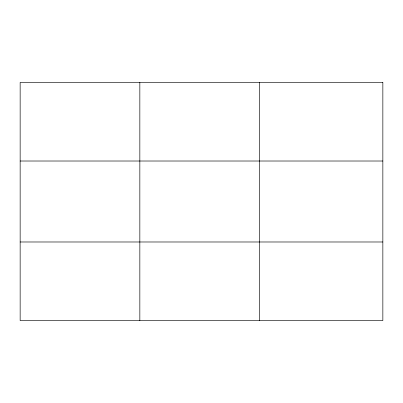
<?xml version="1.0" encoding="UTF-8"?>
<svg xmlns="http://www.w3.org/2000/svg" width="403" height="403" viewBox="0 0 403 403"><rect width="100%" height="100%" fill="white"/><g stroke="black" fill="none" stroke-linecap="round" stroke-linejoin="round"><path stroke-width="0.6" d="M139.841 320.587L139.841 82.413M259.532 320.587L259.532 82.413M20.15 161.014L382.85 161.014M20.15 241.986L382.85 241.986M382.85 82.413L382.85 320.587L20.15 320.587L20.15 82.413L382.85 82.413"/></g></svg>
